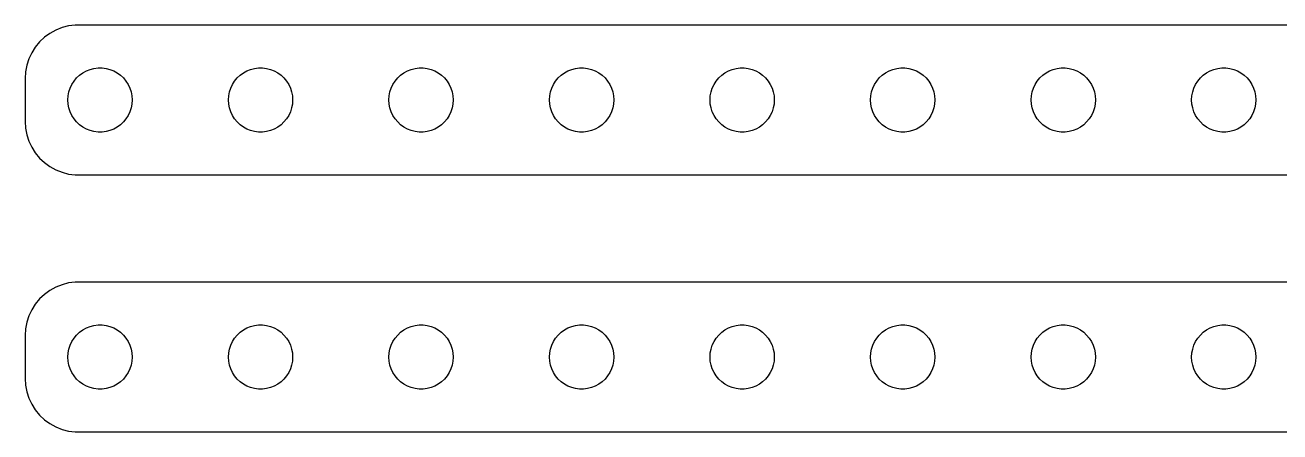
# Model space of a CAD drawing. Header units: metres. Extents: x -224 to 224, y 17 to 55.
# Drawn here: x -224.5 to -107.3, y 17 to 55 of the extents above; entities that cross this region are included whole.
import ezdxf

# ---------------------------------------------------------------- set-up
doc = ezdxf.new("R2010")
doc.units = ezdxf.units.M

msp = doc.modelspace()

# ---------------------------------------------------------------- linework, layer by layer
for p, q in [((-222.179, 54.2216), (-222.687, 53.8526)), ((-221.629, 54.5241), (-222.179, 54.2216)), ((-221.045, 54.7553), (-221.629, 54.5241)), ((-220.437, 54.9114), (-221.045, 54.7553)), ((-219.814, 54.9901), (-220.437, 54.9114)), ((219.814, 54.9901), (-219.814, 54.9901)), ((-223.545, 52.9389), (-223.882, 52.4088)), ((-223.145, 53.4227), (-223.545, 52.9389)), ((-222.687, 53.8526), (-223.145, 53.4227)), ((-224.149, 51.8406), (-224.343, 51.2434)), ((-223.882, 52.4088), (-224.149, 51.8406)), ((-224.461, 50.6267), (-224.5, 50)), ((-224.343, 51.2434), (-224.461, 50.6267)), ((-219.412, 50.3115), (-219.107, 50.533)), ((-219.107, 50.533), (-218.777, 50.7145)), ((-218.777, 50.7145), (-218.427, 50.8532)), ((-218.427, 50.8532), (-218.062, 50.9469)), ((-218.062, 50.9469), (-217.688, 50.9941)), ((-217.688, 50.9941), (-217.312, 50.9941)), ((-217.312, 50.9941), (-216.938, 50.9469)), ((-216.938, 50.9469), (-216.573, 50.8532)), ((-216.573, 50.8532), (-216.223, 50.7145)), ((-216.223, 50.7145), (-215.893, 50.533)), ((-215.893, 50.533), (-215.588, 50.3115)), ((-204.412, 50.3115), (-204.107, 50.533)), ((-204.107, 50.533), (-203.777, 50.7145)), ((-203.777, 50.7145), (-203.427, 50.8532)), ((-203.427, 50.8532), (-203.062, 50.9469)), ((-203.062, 50.9469), (-202.688, 50.9941)), ((-202.688, 50.9941), (-202.312, 50.9941)), ((-202.312, 50.9941), (-201.938, 50.9469)), ((-201.938, 50.9469), (-201.573, 50.8532)), ((-201.573, 50.8532), (-201.223, 50.7145)), ((-201.223, 50.7145), (-200.893, 50.533)), ((-200.893, 50.533), (-200.588, 50.3115)), ((-189.412, 50.3115), (-189.107, 50.533)), ((-189.107, 50.533), (-188.777, 50.7145)), ((-188.777, 50.7145), (-188.427, 50.8532)), ((-188.427, 50.8532), (-188.062, 50.9469)), ((-188.062, 50.9469), (-187.688, 50.9941)), ((-187.688, 50.9941), (-187.312, 50.9941)), ((-187.312, 50.9941), (-186.938, 50.9469)), ((-186.938, 50.9469), (-186.573, 50.8532)), ((-186.573, 50.8532), (-186.223, 50.7145)), ((-186.223, 50.7145), (-185.893, 50.533)), ((-185.893, 50.533), (-185.588, 50.3115)), ((-174.412, 50.3115), (-174.107, 50.533)), ((-174.107, 50.533), (-173.777, 50.7145)), ((-173.777, 50.7145), (-173.427, 50.8532)), ((-173.427, 50.8532), (-173.062, 50.9469)), ((-173.062, 50.9469), (-172.688, 50.9941)), ((-172.688, 50.9941), (-172.312, 50.9941)), ((-172.312, 50.9941), (-171.938, 50.9469)), ((-171.938, 50.9469), (-171.573, 50.8532)), ((-171.573, 50.8532), (-171.223, 50.7145)), ((-171.223, 50.7145), (-170.893, 50.533)), ((-170.893, 50.533), (-170.588, 50.3115)), ((-159.412, 50.3115), (-159.107, 50.533)), ((-159.107, 50.533), (-158.777, 50.7145)), ((-158.777, 50.7145), (-158.427, 50.8532)), ((-158.427, 50.8532), (-158.062, 50.9469)), ((-158.062, 50.9469), (-157.688, 50.9941)), ((-157.688, 50.9941), (-157.312, 50.9941)), ((-157.312, 50.9941), (-156.938, 50.9469)), ((-156.938, 50.9469), (-156.573, 50.8532)), ((-156.573, 50.8532), (-156.223, 50.7145)), ((-156.223, 50.7145), (-155.893, 50.533)), ((-155.893, 50.533), (-155.588, 50.3115)), ((-144.412, 50.3115), (-144.107, 50.533)), ((-144.107, 50.533), (-143.777, 50.7145)), ((-143.777, 50.7145), (-143.427, 50.8532)), ((-143.427, 50.8532), (-143.062, 50.9469)), ((-143.062, 50.9469), (-142.688, 50.9941)), ((-142.688, 50.9941), (-142.312, 50.9941)), ((-142.312, 50.9941), (-141.938, 50.9469)), ((-141.938, 50.9469), (-141.573, 50.8532)), ((-141.573, 50.8532), (-141.223, 50.7145)), ((-141.223, 50.7145), (-140.893, 50.533)), ((-140.893, 50.533), (-140.588, 50.3115)), ((-129.412, 50.3115), (-129.107, 50.533)), ((-129.107, 50.533), (-128.777, 50.7145)), ((-128.777, 50.7145), (-128.427, 50.8532)), ((-128.427, 50.8532), (-128.062, 50.9469)), ((-128.062, 50.9469), (-127.688, 50.9941)), ((-127.688, 50.9941), (-127.312, 50.9941)), ((-127.312, 50.9941), (-126.938, 50.9469)), ((-126.938, 50.9469), (-126.573, 50.8532)), ((-126.573, 50.8532), (-126.223, 50.7145)), ((-126.223, 50.7145), (-125.893, 50.533)), ((-125.893, 50.533), (-125.588, 50.3115)), ((-114.412, 50.3115), (-114.107, 50.533)), ((-114.107, 50.533), (-113.777, 50.7145)), ((-113.777, 50.7145), (-113.427, 50.8532)), ((-113.427, 50.8532), (-113.062, 50.9469)), ((-113.062, 50.9469), (-112.688, 50.9941)), ((-112.688, 50.9941), (-112.312, 50.9941)), ((-112.312, 50.9941), (-111.938, 50.9469)), ((-111.938, 50.9469), (-111.573, 50.8532)), ((-111.573, 50.8532), (-111.223, 50.7145)), ((-111.223, 50.7145), (-110.893, 50.533)), ((-110.893, 50.533), (-110.588, 50.3115)), ((-224.5, 50), (-224.5, 46)), ((-220.289, 49.1044), (-220.129, 49.4453)), ((-220.129, 49.4453), (-219.927, 49.7634)), ((-219.927, 49.7634), (-219.687, 50.0536)), ((-219.687, 50.0536), (-219.412, 50.3115)), ((-215.588, 50.3115), (-215.313, 50.0536)), ((-215.313, 50.0536), (-215.073, 49.7634)), ((-215.073, 49.7634), (-214.871, 49.4453)), ((-214.871, 49.4453), (-214.711, 49.1044)), ((-205.289, 49.1044), (-205.129, 49.4453)), ((-205.129, 49.4453), (-204.927, 49.7634)), ((-204.927, 49.7634), (-204.687, 50.0536)), ((-204.687, 50.0536), (-204.412, 50.3115)), ((-200.588, 50.3115), (-200.313, 50.0536)), ((-200.313, 50.0536), (-200.073, 49.7634)), ((-200.073, 49.7634), (-199.871, 49.4453)), ((-199.871, 49.4453), (-199.711, 49.1044)), ((-190.289, 49.1044), (-190.129, 49.4453)), ((-190.129, 49.4453), (-189.927, 49.7634)), ((-189.927, 49.7634), (-189.687, 50.0536)), ((-189.687, 50.0536), (-189.412, 50.3115)), ((-185.588, 50.3115), (-185.313, 50.0536)), ((-185.313, 50.0536), (-185.073, 49.7634)), ((-185.073, 49.7634), (-184.871, 49.4453)), ((-184.871, 49.4453), (-184.711, 49.1044)), ((-175.289, 49.1044), (-175.129, 49.4453)), ((-175.129, 49.4453), (-174.927, 49.7634)), ((-174.927, 49.7634), (-174.687, 50.0536)), ((-174.687, 50.0536), (-174.412, 50.3115)), ((-170.588, 50.3115), (-170.313, 50.0536)), ((-170.313, 50.0536), (-170.073, 49.7634)), ((-170.073, 49.7634), (-169.871, 49.4453)), ((-169.871, 49.4453), (-169.711, 49.1044)), ((-160.289, 49.1044), (-160.129, 49.4453)), ((-160.129, 49.4453), (-159.927, 49.7634)), ((-159.927, 49.7634), (-159.687, 50.0536)), ((-159.687, 50.0536), (-159.412, 50.3115)), ((-155.588, 50.3115), (-155.313, 50.0536)), ((-155.313, 50.0536), (-155.073, 49.7634)), ((-155.073, 49.7634), (-154.871, 49.4453)), ((-154.871, 49.4453), (-154.711, 49.1044)), ((-145.289, 49.1044), (-145.129, 49.4453)), ((-145.129, 49.4453), (-144.927, 49.7634)), ((-144.927, 49.7634), (-144.687, 50.0536)), ((-144.687, 50.0536), (-144.412, 50.3115)), ((-140.588, 50.3115), (-140.313, 50.0536)), ((-140.313, 50.0536), (-140.073, 49.7634)), ((-140.073, 49.7634), (-139.871, 49.4453)), ((-139.871, 49.4453), (-139.711, 49.1044)), ((-130.289, 49.1044), (-130.129, 49.4453)), ((-130.129, 49.4453), (-129.927, 49.7634)), ((-129.927, 49.7634), (-129.687, 50.0536)), ((-129.687, 50.0536), (-129.412, 50.3115)), ((-125.588, 50.3115), (-125.313, 50.0536)), ((-125.313, 50.0536), (-125.073, 49.7634)), ((-125.073, 49.7634), (-124.871, 49.4453)), ((-124.871, 49.4453), (-124.711, 49.1044)), ((-115.289, 49.1044), (-115.129, 49.4453)), ((-115.129, 49.4453), (-114.927, 49.7634)), ((-114.927, 49.7634), (-114.687, 50.0536)), ((-114.687, 50.0536), (-114.412, 50.3115)), ((-110.588, 50.3115), (-110.313, 50.0536)), ((-110.313, 50.0536), (-110.073, 49.7634)), ((-110.073, 49.7634), (-109.871, 49.4453)), ((-109.871, 49.4453), (-109.711, 49.1044)), ((-220.5, 48), (-220.476, 48.376)), ((-220.476, 48.376), (-220.406, 48.7461)), ((-220.406, 48.7461), (-220.289, 49.1044)), ((-214.711, 49.1044), (-214.594, 48.7461)), ((-214.594, 48.7461), (-214.524, 48.376)), ((-214.524, 48.376), (-214.5, 48)), ((-205.5, 48), (-205.476, 48.376)), ((-205.476, 48.376), (-205.406, 48.7461)), ((-205.406, 48.7461), (-205.289, 49.1044)), ((-199.711, 49.1044), (-199.594, 48.7461)), ((-199.594, 48.7461), (-199.524, 48.376)), ((-199.524, 48.376), (-199.5, 48)), ((-190.5, 48), (-190.476, 48.376)), ((-190.476, 48.376), (-190.406, 48.7461)), ((-190.406, 48.7461), (-190.289, 49.1044)), ((-184.711, 49.1044), (-184.594, 48.7461)), ((-184.594, 48.7461), (-184.524, 48.376)), ((-184.524, 48.376), (-184.5, 48)), ((-175.5, 48), (-175.476, 48.376)), ((-175.476, 48.376), (-175.406, 48.7461)), ((-175.406, 48.7461), (-175.289, 49.1044)), ((-169.711, 49.1044), (-169.594, 48.7461)), ((-169.594, 48.7461), (-169.524, 48.376)), ((-169.524, 48.376), (-169.5, 48)), ((-160.5, 48), (-160.476, 48.376)), ((-160.476, 48.376), (-160.406, 48.7461)), ((-160.406, 48.7461), (-160.289, 49.1044)), ((-154.711, 49.1044), (-154.594, 48.7461)), ((-154.594, 48.7461), (-154.524, 48.376)), ((-154.524, 48.376), (-154.5, 48)), ((-145.5, 48), (-145.476, 48.376)), ((-145.476, 48.376), (-145.406, 48.7461)), ((-145.406, 48.7461), (-145.289, 49.1044)), ((-139.711, 49.1044), (-139.594, 48.7461)), ((-139.594, 48.7461), (-139.524, 48.376)), ((-139.524, 48.376), (-139.5, 48)), ((-130.5, 48), (-130.476, 48.376)), ((-130.476, 48.376), (-130.406, 48.7461)), ((-130.406, 48.7461), (-130.289, 49.1044)), ((-124.711, 49.1044), (-124.594, 48.7461)), ((-124.594, 48.7461), (-124.524, 48.376)), ((-124.524, 48.376), (-124.5, 48)), ((-115.5, 48), (-115.476, 48.376)), ((-115.476, 48.376), (-115.406, 48.7461)), ((-115.406, 48.7461), (-115.289, 49.1044)), ((-109.711, 49.1044), (-109.594, 48.7461)), ((-109.594, 48.7461), (-109.524, 48.376)), ((-109.524, 48.376), (-109.5, 48)), ((-220.476, 47.624), (-220.5, 48)), ((-220.406, 47.2539), (-220.476, 47.624)), ((-220.289, 46.8956), (-220.406, 47.2539)), ((-214.594, 47.2539), (-214.711, 46.8956)), ((-214.524, 47.624), (-214.594, 47.2539)), ((-214.5, 48), (-214.524, 47.624)), ((-205.476, 47.624), (-205.5, 48)), ((-205.406, 47.2539), (-205.476, 47.624)), ((-205.289, 46.8956), (-205.406, 47.2539)), ((-199.594, 47.2539), (-199.711, 46.8956)), ((-199.524, 47.624), (-199.594, 47.2539)), ((-199.5, 48), (-199.524, 47.624)), ((-190.476, 47.624), (-190.5, 48)), ((-190.406, 47.2539), (-190.476, 47.624)), ((-190.289, 46.8956), (-190.406, 47.2539)), ((-184.594, 47.2539), (-184.711, 46.8956)), ((-184.524, 47.624), (-184.594, 47.2539)), ((-184.5, 48), (-184.524, 47.624)), ((-175.476, 47.624), (-175.5, 48)), ((-175.406, 47.2539), (-175.476, 47.624)), ((-175.289, 46.8956), (-175.406, 47.2539)), ((-169.594, 47.2539), (-169.711, 46.8956)), ((-169.524, 47.624), (-169.594, 47.2539)), ((-169.5, 48), (-169.524, 47.624)), ((-160.476, 47.624), (-160.5, 48)), ((-160.406, 47.2539), (-160.476, 47.624)), ((-160.289, 46.8956), (-160.406, 47.2539)), ((-154.594, 47.2539), (-154.711, 46.8956)), ((-154.524, 47.624), (-154.594, 47.2539)), ((-154.5, 48), (-154.524, 47.624)), ((-145.476, 47.624), (-145.5, 48)), ((-145.406, 47.2539), (-145.476, 47.624)), ((-145.289, 46.8956), (-145.406, 47.2539)), ((-139.594, 47.2539), (-139.711, 46.8956)), ((-139.524, 47.624), (-139.594, 47.2539)), ((-139.5, 48), (-139.524, 47.624)), ((-130.476, 47.624), (-130.5, 48)), ((-130.406, 47.2539), (-130.476, 47.624)), ((-130.289, 46.8956), (-130.406, 47.2539)), ((-124.594, 47.2539), (-124.711, 46.8956)), ((-124.524, 47.624), (-124.594, 47.2539)), ((-124.5, 48), (-124.524, 47.624)), ((-115.476, 47.624), (-115.5, 48)), ((-115.406, 47.2539), (-115.476, 47.624)), ((-115.289, 46.8956), (-115.406, 47.2539)), ((-109.594, 47.2539), (-109.711, 46.8956)), ((-109.524, 47.624), (-109.594, 47.2539)), ((-109.5, 48), (-109.524, 47.624)), ((-224.5, 46), (-224.461, 45.3733)), ((-220.129, 46.5547), (-220.289, 46.8956)), ((-219.927, 46.2366), (-220.129, 46.5547)), ((-219.687, 45.9464), (-219.927, 46.2366)), ((-219.412, 45.6885), (-219.687, 45.9464)), ((-215.313, 45.9464), (-215.588, 45.6885)), ((-215.073, 46.2366), (-215.313, 45.9464)), ((-214.871, 46.5547), (-215.073, 46.2366)), ((-214.711, 46.8956), (-214.871, 46.5547)), ((-205.129, 46.5547), (-205.289, 46.8956)), ((-204.927, 46.2366), (-205.129, 46.5547)), ((-204.687, 45.9464), (-204.927, 46.2366)), ((-204.412, 45.6885), (-204.687, 45.9464)), ((-200.313, 45.9464), (-200.588, 45.6885)), ((-200.073, 46.2366), (-200.313, 45.9464)), ((-199.871, 46.5547), (-200.073, 46.2366)), ((-199.711, 46.8956), (-199.871, 46.5547)), ((-190.129, 46.5547), (-190.289, 46.8956)), ((-189.927, 46.2366), (-190.129, 46.5547)), ((-189.687, 45.9464), (-189.927, 46.2366)), ((-189.412, 45.6885), (-189.687, 45.9464)), ((-185.313, 45.9464), (-185.588, 45.6885)), ((-185.073, 46.2366), (-185.313, 45.9464)), ((-184.871, 46.5547), (-185.073, 46.2366)), ((-184.711, 46.8956), (-184.871, 46.5547)), ((-175.129, 46.5547), (-175.289, 46.8956)), ((-174.927, 46.2366), (-175.129, 46.5547)), ((-174.687, 45.9464), (-174.927, 46.2366)), ((-174.412, 45.6885), (-174.687, 45.9464)), ((-170.313, 45.9464), (-170.588, 45.6885)), ((-170.073, 46.2366), (-170.313, 45.9464)), ((-169.871, 46.5547), (-170.073, 46.2366)), ((-169.711, 46.8956), (-169.871, 46.5547)), ((-160.129, 46.5547), (-160.289, 46.8956)), ((-159.927, 46.2366), (-160.129, 46.5547)), ((-159.687, 45.9464), (-159.927, 46.2366)), ((-159.412, 45.6885), (-159.687, 45.9464)), ((-155.313, 45.9464), (-155.588, 45.6885)), ((-155.073, 46.2366), (-155.313, 45.9464)), ((-154.871, 46.5547), (-155.073, 46.2366)), ((-154.711, 46.8956), (-154.871, 46.5547)), ((-145.129, 46.5547), (-145.289, 46.8956)), ((-144.927, 46.2366), (-145.129, 46.5547)), ((-144.687, 45.9464), (-144.927, 46.2366)), ((-144.412, 45.6885), (-144.687, 45.9464)), ((-140.313, 45.9464), (-140.588, 45.6885)), ((-140.073, 46.2366), (-140.313, 45.9464)), ((-139.871, 46.5547), (-140.073, 46.2366)), ((-139.711, 46.8956), (-139.871, 46.5547)), ((-130.129, 46.5547), (-130.289, 46.8956)), ((-129.927, 46.2366), (-130.129, 46.5547)), ((-129.687, 45.9464), (-129.927, 46.2366)), ((-129.412, 45.6885), (-129.687, 45.9464)), ((-125.313, 45.9464), (-125.588, 45.6885)), ((-125.073, 46.2366), (-125.313, 45.9464)), ((-124.871, 46.5547), (-125.073, 46.2366)), ((-124.711, 46.8956), (-124.871, 46.5547)), ((-115.129, 46.5547), (-115.289, 46.8956)), ((-114.927, 46.2366), (-115.129, 46.5547)), ((-114.687, 45.9464), (-114.927, 46.2366)), ((-114.412, 45.6885), (-114.687, 45.9464)), ((-110.313, 45.9464), (-110.588, 45.6885)), ((-110.073, 46.2366), (-110.313, 45.9464)), ((-109.871, 46.5547), (-110.073, 46.2366)), ((-109.711, 46.8956), (-109.871, 46.5547)), ((-224.461, 45.3733), (-224.343, 44.7566)), ((-224.343, 44.7566), (-224.149, 44.1594)), ((-219.107, 45.467), (-219.412, 45.6885)), ((-218.777, 45.2855), (-219.107, 45.467)), ((-218.427, 45.1468), (-218.777, 45.2855)), ((-218.062, 45.0531), (-218.427, 45.1468)), ((-217.688, 45.0059), (-218.062, 45.0531)), ((-217.312, 45.0059), (-217.688, 45.0059)), ((-216.938, 45.0531), (-217.312, 45.0059)), ((-216.573, 45.1468), (-216.938, 45.0531)), ((-216.223, 45.2855), (-216.573, 45.1468)), ((-215.893, 45.467), (-216.223, 45.2855)), ((-215.588, 45.6885), (-215.893, 45.467)), ((-204.107, 45.467), (-204.412, 45.6885)), ((-203.777, 45.2855), (-204.107, 45.467)), ((-203.427, 45.1468), (-203.777, 45.2855)), ((-203.062, 45.0531), (-203.427, 45.1468)), ((-202.688, 45.0059), (-203.062, 45.0531)), ((-202.312, 45.0059), (-202.688, 45.0059)), ((-201.938, 45.0531), (-202.312, 45.0059)), ((-201.573, 45.1468), (-201.938, 45.0531)), ((-201.223, 45.2855), (-201.573, 45.1468)), ((-200.893, 45.467), (-201.223, 45.2855)), ((-200.588, 45.6885), (-200.893, 45.467)), ((-189.107, 45.467), (-189.412, 45.6885)), ((-188.777, 45.2855), (-189.107, 45.467)), ((-188.427, 45.1468), (-188.777, 45.2855)), ((-188.062, 45.0531), (-188.427, 45.1468)), ((-187.688, 45.0059), (-188.062, 45.0531)), ((-187.312, 45.0059), (-187.688, 45.0059)), ((-186.938, 45.0531), (-187.312, 45.0059)), ((-186.573, 45.1468), (-186.938, 45.0531)), ((-186.223, 45.2855), (-186.573, 45.1468)), ((-185.893, 45.467), (-186.223, 45.2855)), ((-185.588, 45.6885), (-185.893, 45.467)), ((-174.107, 45.467), (-174.412, 45.6885)), ((-173.777, 45.2855), (-174.107, 45.467)), ((-173.427, 45.1468), (-173.777, 45.2855)), ((-173.062, 45.0531), (-173.427, 45.1468)), ((-172.688, 45.0059), (-173.062, 45.0531)), ((-172.312, 45.0059), (-172.688, 45.0059)), ((-171.938, 45.0531), (-172.312, 45.0059)), ((-171.573, 45.1468), (-171.938, 45.0531)), ((-171.223, 45.2855), (-171.573, 45.1468)), ((-170.893, 45.467), (-171.223, 45.2855)), ((-170.588, 45.6885), (-170.893, 45.467)), ((-159.107, 45.467), (-159.412, 45.6885)), ((-158.777, 45.2855), (-159.107, 45.467)), ((-158.427, 45.1468), (-158.777, 45.2855)), ((-158.062, 45.0531), (-158.427, 45.1468)), ((-157.688, 45.0059), (-158.062, 45.0531)), ((-157.312, 45.0059), (-157.688, 45.0059)), ((-156.938, 45.0531), (-157.312, 45.0059)), ((-156.573, 45.1468), (-156.938, 45.0531)), ((-156.223, 45.2855), (-156.573, 45.1468)), ((-155.893, 45.467), (-156.223, 45.2855)), ((-155.588, 45.6885), (-155.893, 45.467)), ((-144.107, 45.467), (-144.412, 45.6885)), ((-143.777, 45.2855), (-144.107, 45.467)), ((-143.427, 45.1468), (-143.777, 45.2855)), ((-143.062, 45.0531), (-143.427, 45.1468)), ((-142.688, 45.0059), (-143.062, 45.0531)), ((-142.312, 45.0059), (-142.688, 45.0059)), ((-141.938, 45.0531), (-142.312, 45.0059)), ((-141.573, 45.1468), (-141.938, 45.0531)), ((-141.223, 45.2855), (-141.573, 45.1468)), ((-140.893, 45.467), (-141.223, 45.2855)), ((-140.588, 45.6885), (-140.893, 45.467)), ((-129.107, 45.467), (-129.412, 45.6885)), ((-128.777, 45.2855), (-129.107, 45.467)), ((-128.427, 45.1468), (-128.777, 45.2855)), ((-128.062, 45.0531), (-128.427, 45.1468)), ((-127.688, 45.0059), (-128.062, 45.0531)), ((-127.312, 45.0059), (-127.688, 45.0059)), ((-126.938, 45.0531), (-127.312, 45.0059)), ((-126.573, 45.1468), (-126.938, 45.0531)), ((-126.223, 45.2855), (-126.573, 45.1468)), ((-125.893, 45.467), (-126.223, 45.2855)), ((-125.588, 45.6885), (-125.893, 45.467)), ((-114.107, 45.467), (-114.412, 45.6885)), ((-113.777, 45.2855), (-114.107, 45.467)), ((-113.427, 45.1468), (-113.777, 45.2855)), ((-113.062, 45.0531), (-113.427, 45.1468)), ((-112.688, 45.0059), (-113.062, 45.0531)), ((-112.312, 45.0059), (-112.688, 45.0059)), ((-111.938, 45.0531), (-112.312, 45.0059)), ((-111.573, 45.1468), (-111.938, 45.0531)), ((-111.223, 45.2855), (-111.573, 45.1468)), ((-110.893, 45.467), (-111.223, 45.2855)), ((-110.588, 45.6885), (-110.893, 45.467)), ((-224.149, 44.1594), (-223.882, 43.5912)), ((-223.882, 43.5912), (-223.545, 43.0611)), ((-223.545, 43.0611), (-223.145, 42.5773)), ((-223.145, 42.5773), (-222.687, 42.1474)), ((-222.687, 42.1474), (-222.179, 41.7784)), ((-222.179, 41.7784), (-221.629, 41.4759)), ((-221.629, 41.4759), (-221.045, 41.2447)), ((-221.045, 41.2447), (-220.437, 41.0886)), ((-220.437, 41.0886), (-219.814, 41.0099)), ((-219.814, 41.0099), (219.814, 41.0099)), ((-221.629, 30.5241), (-222.179, 30.2216)), ((-221.045, 30.7553), (-221.629, 30.5241)), ((-220.437, 30.9114), (-221.045, 30.7553)), ((-219.814, 30.9901), (-220.437, 30.9114)), ((219.814, 30.9901), (-219.814, 30.9901)), ((-223.145, 29.4227), (-223.545, 28.9389)), ((-222.687, 29.8526), (-223.145, 29.4227)), ((-222.179, 30.2216), (-222.687, 29.8526)), ((-223.882, 28.4088), (-224.149, 27.8406)), ((-223.545, 28.9389), (-223.882, 28.4088)), ((-224.343, 27.2434), (-224.461, 26.6267)), ((-224.149, 27.8406), (-224.343, 27.2434)), ((-218.062, 26.9469), (-217.688, 26.9941)), ((-217.688, 26.9941), (-217.312, 26.9941)), ((-217.312, 26.9941), (-216.938, 26.9469)), ((-203.062, 26.9469), (-202.688, 26.9941)), ((-202.688, 26.9941), (-202.312, 26.9941)), ((-202.312, 26.9941), (-201.938, 26.9469)), ((-188.062, 26.9469), (-187.688, 26.9941)), ((-187.688, 26.9941), (-187.312, 26.9941)), ((-187.312, 26.9941), (-186.938, 26.9469)), ((-173.062, 26.9469), (-172.688, 26.9941)), ((-172.688, 26.9941), (-172.312, 26.9941)), ((-172.312, 26.9941), (-171.938, 26.9469)), ((-158.062, 26.9469), (-157.688, 26.9941)), ((-157.688, 26.9941), (-157.312, 26.9941)), ((-157.312, 26.9941), (-156.938, 26.9469)), ((-143.062, 26.9469), (-142.688, 26.9941)), ((-142.688, 26.9941), (-142.312, 26.9941)), ((-142.312, 26.9941), (-141.938, 26.9469)), ((-128.062, 26.9469), (-127.688, 26.9941)), ((-127.688, 26.9941), (-127.312, 26.9941)), ((-127.312, 26.9941), (-126.938, 26.9469)), ((-113.062, 26.9469), (-112.688, 26.9941)), ((-112.688, 26.9941), (-112.312, 26.9941)), ((-112.312, 26.9941), (-111.938, 26.9469)), ((-224.461, 26.6267), (-224.5, 26)), ((-224.5, 26), (-224.5, 22)), ((-219.927, 25.7634), (-219.687, 26.0536)), ((-219.687, 26.0536), (-219.412, 26.3115)), ((-219.412, 26.3115), (-219.107, 26.533)), ((-219.107, 26.533), (-218.777, 26.7145)), ((-218.777, 26.7145), (-218.427, 26.8532)), ((-218.427, 26.8532), (-218.062, 26.9469)), ((-216.938, 26.9469), (-216.573, 26.8532)), ((-216.573, 26.8532), (-216.223, 26.7145)), ((-216.223, 26.7145), (-215.893, 26.533)), ((-215.893, 26.533), (-215.588, 26.3115)), ((-215.588, 26.3115), (-215.313, 26.0536)), ((-215.313, 26.0536), (-215.073, 25.7634)), ((-204.927, 25.7634), (-204.687, 26.0536)), ((-204.687, 26.0536), (-204.412, 26.3115)), ((-204.412, 26.3115), (-204.107, 26.533)), ((-204.107, 26.533), (-203.777, 26.7145)), ((-203.777, 26.7145), (-203.427, 26.8532)), ((-203.427, 26.8532), (-203.062, 26.9469)), ((-201.938, 26.9469), (-201.573, 26.8532)), ((-201.573, 26.8532), (-201.223, 26.7145)), ((-201.223, 26.7145), (-200.893, 26.533)), ((-200.893, 26.533), (-200.588, 26.3115)), ((-200.588, 26.3115), (-200.313, 26.0536)), ((-200.313, 26.0536), (-200.073, 25.7634)), ((-189.927, 25.7634), (-189.687, 26.0536)), ((-189.687, 26.0536), (-189.412, 26.3115)), ((-189.412, 26.3115), (-189.107, 26.533)), ((-189.107, 26.533), (-188.777, 26.7145)), ((-188.777, 26.7145), (-188.427, 26.8532)), ((-188.427, 26.8532), (-188.062, 26.9469)), ((-186.938, 26.9469), (-186.573, 26.8532)), ((-186.573, 26.8532), (-186.223, 26.7145)), ((-186.223, 26.7145), (-185.893, 26.533)), ((-185.893, 26.533), (-185.588, 26.3115)), ((-185.588, 26.3115), (-185.313, 26.0536)), ((-185.313, 26.0536), (-185.073, 25.7634)), ((-174.927, 25.7634), (-174.687, 26.0536)), ((-174.687, 26.0536), (-174.412, 26.3115)), ((-174.412, 26.3115), (-174.107, 26.533)), ((-174.107, 26.533), (-173.777, 26.7145)), ((-173.777, 26.7145), (-173.427, 26.8532)), ((-173.427, 26.8532), (-173.062, 26.9469)), ((-171.938, 26.9469), (-171.573, 26.8532)), ((-171.573, 26.8532), (-171.223, 26.7145)), ((-171.223, 26.7145), (-170.893, 26.533)), ((-170.893, 26.533), (-170.588, 26.3115)), ((-170.588, 26.3115), (-170.313, 26.0536)), ((-170.313, 26.0536), (-170.073, 25.7634)), ((-159.927, 25.7634), (-159.687, 26.0536)), ((-159.687, 26.0536), (-159.412, 26.3115)), ((-159.412, 26.3115), (-159.107, 26.533)), ((-159.107, 26.533), (-158.777, 26.7145)), ((-158.777, 26.7145), (-158.427, 26.8532)), ((-158.427, 26.8532), (-158.062, 26.9469)), ((-156.938, 26.9469), (-156.573, 26.8532)), ((-156.573, 26.8532), (-156.223, 26.7145)), ((-156.223, 26.7145), (-155.893, 26.533)), ((-155.893, 26.533), (-155.588, 26.3115)), ((-155.588, 26.3115), (-155.313, 26.0536)), ((-155.313, 26.0536), (-155.073, 25.7634)), ((-144.927, 25.7634), (-144.687, 26.0536)), ((-144.687, 26.0536), (-144.412, 26.3115)), ((-144.412, 26.3115), (-144.107, 26.533)), ((-144.107, 26.533), (-143.777, 26.7145)), ((-143.777, 26.7145), (-143.427, 26.8532)), ((-143.427, 26.8532), (-143.062, 26.9469)), ((-141.938, 26.9469), (-141.573, 26.8532)), ((-141.573, 26.8532), (-141.223, 26.7145)), ((-141.223, 26.7145), (-140.893, 26.533)), ((-140.893, 26.533), (-140.588, 26.3115)), ((-140.588, 26.3115), (-140.313, 26.0536)), ((-140.313, 26.0536), (-140.073, 25.7634)), ((-129.927, 25.7634), (-129.687, 26.0536)), ((-129.687, 26.0536), (-129.412, 26.3115)), ((-129.412, 26.3115), (-129.107, 26.533)), ((-129.107, 26.533), (-128.777, 26.7145)), ((-128.777, 26.7145), (-128.427, 26.8532)), ((-128.427, 26.8532), (-128.062, 26.9469)), ((-126.938, 26.9469), (-126.573, 26.8532)), ((-126.573, 26.8532), (-126.223, 26.7145)), ((-126.223, 26.7145), (-125.893, 26.533)), ((-125.893, 26.533), (-125.588, 26.3115)), ((-125.588, 26.3115), (-125.313, 26.0536)), ((-125.313, 26.0536), (-125.073, 25.7634)), ((-114.927, 25.7634), (-114.687, 26.0536)), ((-114.687, 26.0536), (-114.412, 26.3115)), ((-114.412, 26.3115), (-114.107, 26.533)), ((-114.107, 26.533), (-113.777, 26.7145)), ((-113.777, 26.7145), (-113.427, 26.8532)), ((-113.427, 26.8532), (-113.062, 26.9469)), ((-111.938, 26.9469), (-111.573, 26.8532)), ((-111.573, 26.8532), (-111.223, 26.7145)), ((-111.223, 26.7145), (-110.893, 26.533)), ((-110.893, 26.533), (-110.588, 26.3115)), ((-110.588, 26.3115), (-110.313, 26.0536)), ((-110.313, 26.0536), (-110.073, 25.7634)), ((-220.476, 24.376), (-220.406, 24.7461)), ((-220.406, 24.7461), (-220.289, 25.1044)), ((-220.289, 25.1044), (-220.129, 25.4453)), ((-220.129, 25.4453), (-219.927, 25.7634)), ((-215.073, 25.7634), (-214.871, 25.4453)), ((-214.871, 25.4453), (-214.711, 25.1044)), ((-214.711, 25.1044), (-214.594, 24.7461)), ((-214.594, 24.7461), (-214.524, 24.376)), ((-205.476, 24.376), (-205.406, 24.7461)), ((-205.406, 24.7461), (-205.289, 25.1044)), ((-205.289, 25.1044), (-205.129, 25.4453)), ((-205.129, 25.4453), (-204.927, 25.7634)), ((-200.073, 25.7634), (-199.871, 25.4453)), ((-199.871, 25.4453), (-199.711, 25.1044)), ((-199.711, 25.1044), (-199.594, 24.7461)), ((-199.594, 24.7461), (-199.524, 24.376)), ((-190.476, 24.376), (-190.406, 24.7461)), ((-190.406, 24.7461), (-190.289, 25.1044)), ((-190.289, 25.1044), (-190.129, 25.4453)), ((-190.129, 25.4453), (-189.927, 25.7634)), ((-185.073, 25.7634), (-184.871, 25.4453)), ((-184.871, 25.4453), (-184.711, 25.1044)), ((-184.711, 25.1044), (-184.594, 24.7461)), ((-184.594, 24.7461), (-184.524, 24.376)), ((-175.476, 24.376), (-175.406, 24.7461)), ((-175.406, 24.7461), (-175.289, 25.1044)), ((-175.289, 25.1044), (-175.129, 25.4453)), ((-175.129, 25.4453), (-174.927, 25.7634)), ((-170.073, 25.7634), (-169.871, 25.4453)), ((-169.871, 25.4453), (-169.711, 25.1044)), ((-169.711, 25.1044), (-169.594, 24.7461)), ((-169.594, 24.7461), (-169.524, 24.376)), ((-160.476, 24.376), (-160.406, 24.7461)), ((-160.406, 24.7461), (-160.289, 25.1044)), ((-160.289, 25.1044), (-160.129, 25.4453)), ((-160.129, 25.4453), (-159.927, 25.7634)), ((-155.073, 25.7634), (-154.871, 25.4453)), ((-154.871, 25.4453), (-154.711, 25.1044)), ((-154.711, 25.1044), (-154.594, 24.7461)), ((-154.594, 24.7461), (-154.524, 24.376)), ((-145.476, 24.376), (-145.406, 24.7461)), ((-145.406, 24.7461), (-145.289, 25.1044)), ((-145.289, 25.1044), (-145.129, 25.4453)), ((-145.129, 25.4453), (-144.927, 25.7634)), ((-140.073, 25.7634), (-139.871, 25.4453)), ((-139.871, 25.4453), (-139.711, 25.1044)), ((-139.711, 25.1044), (-139.594, 24.7461)), ((-139.594, 24.7461), (-139.524, 24.376)), ((-130.476, 24.376), (-130.406, 24.7461)), ((-130.406, 24.7461), (-130.289, 25.1044)), ((-130.289, 25.1044), (-130.129, 25.4453)), ((-130.129, 25.4453), (-129.927, 25.7634)), ((-125.073, 25.7634), (-124.871, 25.4453)), ((-124.871, 25.4453), (-124.711, 25.1044)), ((-124.711, 25.1044), (-124.594, 24.7461)), ((-124.594, 24.7461), (-124.524, 24.376)), ((-115.476, 24.376), (-115.406, 24.7461)), ((-115.406, 24.7461), (-115.289, 25.1044)), ((-115.289, 25.1044), (-115.129, 25.4453)), ((-115.129, 25.4453), (-114.927, 25.7634)), ((-110.073, 25.7634), (-109.871, 25.4453)), ((-109.871, 25.4453), (-109.711, 25.1044)), ((-109.711, 25.1044), (-109.594, 24.7461)), ((-109.594, 24.7461), (-109.524, 24.376)), ((-220.5, 24), (-220.476, 24.376)), ((-220.476, 23.624), (-220.5, 24)), ((-220.406, 23.2539), (-220.476, 23.624)), ((-214.524, 23.624), (-214.594, 23.2539)), ((-214.524, 24.376), (-214.5, 24)), ((-214.5, 24), (-214.524, 23.624)), ((-205.5, 24), (-205.476, 24.376)), ((-205.476, 23.624), (-205.5, 24)), ((-205.406, 23.2539), (-205.476, 23.624)), ((-199.524, 23.624), (-199.594, 23.2539)), ((-199.524, 24.376), (-199.5, 24)), ((-199.5, 24), (-199.524, 23.624)), ((-190.5, 24), (-190.476, 24.376)), ((-190.476, 23.624), (-190.5, 24)), ((-190.406, 23.2539), (-190.476, 23.624)), ((-184.524, 23.624), (-184.594, 23.2539)), ((-184.524, 24.376), (-184.5, 24)), ((-184.5, 24), (-184.524, 23.624)), ((-175.5, 24), (-175.476, 24.376)), ((-175.476, 23.624), (-175.5, 24)), ((-175.406, 23.2539), (-175.476, 23.624)), ((-169.524, 23.624), (-169.594, 23.2539)), ((-169.524, 24.376), (-169.5, 24)), ((-169.5, 24), (-169.524, 23.624)), ((-160.5, 24), (-160.476, 24.376)), ((-160.476, 23.624), (-160.5, 24)), ((-160.406, 23.2539), (-160.476, 23.624)), ((-154.524, 23.624), (-154.594, 23.2539)), ((-154.524, 24.376), (-154.5, 24)), ((-154.5, 24), (-154.524, 23.624)), ((-145.5, 24), (-145.476, 24.376)), ((-145.476, 23.624), (-145.5, 24)), ((-145.406, 23.2539), (-145.476, 23.624)), ((-139.524, 23.624), (-139.594, 23.2539)), ((-139.524, 24.376), (-139.5, 24)), ((-139.5, 24), (-139.524, 23.624)), ((-130.5, 24), (-130.476, 24.376)), ((-130.476, 23.624), (-130.5, 24)), ((-130.406, 23.2539), (-130.476, 23.624)), ((-124.524, 23.624), (-124.594, 23.2539)), ((-124.524, 24.376), (-124.5, 24)), ((-124.5, 24), (-124.524, 23.624)), ((-115.5, 24), (-115.476, 24.376)), ((-115.476, 23.624), (-115.5, 24)), ((-115.406, 23.2539), (-115.476, 23.624)), ((-109.524, 23.624), (-109.594, 23.2539)), ((-109.524, 24.376), (-109.5, 24)), ((-109.5, 24), (-109.524, 23.624)), ((-220.289, 22.8956), (-220.406, 23.2539)), ((-220.129, 22.5547), (-220.289, 22.8956)), ((-219.927, 22.2366), (-220.129, 22.5547)), ((-214.871, 22.5547), (-215.073, 22.2366)), ((-214.711, 22.8956), (-214.871, 22.5547)), ((-214.594, 23.2539), (-214.711, 22.8956)), ((-205.289, 22.8956), (-205.406, 23.2539)), ((-205.129, 22.5547), (-205.289, 22.8956)), ((-204.927, 22.2366), (-205.129, 22.5547)), ((-199.871, 22.5547), (-200.073, 22.2366)), ((-199.711, 22.8956), (-199.871, 22.5547)), ((-199.594, 23.2539), (-199.711, 22.8956)), ((-190.289, 22.8956), (-190.406, 23.2539)), ((-190.129, 22.5547), (-190.289, 22.8956)), ((-189.927, 22.2366), (-190.129, 22.5547)), ((-184.871, 22.5547), (-185.073, 22.2366)), ((-184.711, 22.8956), (-184.871, 22.5547)), ((-184.594, 23.2539), (-184.711, 22.8956)), ((-175.289, 22.8956), (-175.406, 23.2539)), ((-175.129, 22.5547), (-175.289, 22.8956)), ((-174.927, 22.2366), (-175.129, 22.5547)), ((-169.871, 22.5547), (-170.073, 22.2366)), ((-169.711, 22.8956), (-169.871, 22.5547)), ((-169.594, 23.2539), (-169.711, 22.8956)), ((-160.289, 22.8956), (-160.406, 23.2539)), ((-160.129, 22.5547), (-160.289, 22.8956)), ((-159.927, 22.2366), (-160.129, 22.5547)), ((-154.871, 22.5547), (-155.073, 22.2366)), ((-154.711, 22.8956), (-154.871, 22.5547)), ((-154.594, 23.2539), (-154.711, 22.8956)), ((-145.289, 22.8956), (-145.406, 23.2539)), ((-145.129, 22.5547), (-145.289, 22.8956)), ((-144.927, 22.2366), (-145.129, 22.5547)), ((-139.871, 22.5547), (-140.073, 22.2366)), ((-139.711, 22.8956), (-139.871, 22.5547)), ((-139.594, 23.2539), (-139.711, 22.8956)), ((-130.289, 22.8956), (-130.406, 23.2539)), ((-130.129, 22.5547), (-130.289, 22.8956)), ((-129.927, 22.2366), (-130.129, 22.5547)), ((-124.871, 22.5547), (-125.073, 22.2366)), ((-124.711, 22.8956), (-124.871, 22.5547)), ((-124.594, 23.2539), (-124.711, 22.8956)), ((-115.289, 22.8956), (-115.406, 23.2539)), ((-115.129, 22.5547), (-115.289, 22.8956)), ((-114.927, 22.2366), (-115.129, 22.5547)), ((-109.871, 22.5547), (-110.073, 22.2366)), ((-109.711, 22.8956), (-109.871, 22.5547)), ((-109.594, 23.2539), (-109.711, 22.8956)), ((-224.5, 22), (-224.461, 21.3733)), ((-224.461, 21.3733), (-224.343, 20.7566)), ((-219.687, 21.9464), (-219.927, 22.2366)), ((-219.412, 21.6885), (-219.687, 21.9464)), ((-219.107, 21.467), (-219.412, 21.6885)), ((-218.777, 21.2855), (-219.107, 21.467)), ((-218.427, 21.1468), (-218.777, 21.2855)), ((-218.062, 21.0531), (-218.427, 21.1468)), ((-216.573, 21.1468), (-216.938, 21.0531)), ((-216.223, 21.2855), (-216.573, 21.1468)), ((-215.893, 21.467), (-216.223, 21.2855)), ((-215.588, 21.6885), (-215.893, 21.467)), ((-215.313, 21.9464), (-215.588, 21.6885)), ((-215.073, 22.2366), (-215.313, 21.9464)), ((-204.687, 21.9464), (-204.927, 22.2366)), ((-204.412, 21.6885), (-204.687, 21.9464)), ((-204.107, 21.467), (-204.412, 21.6885)), ((-203.777, 21.2855), (-204.107, 21.467)), ((-203.427, 21.1468), (-203.777, 21.2855)), ((-203.062, 21.0531), (-203.427, 21.1468)), ((-201.573, 21.1468), (-201.938, 21.0531)), ((-201.223, 21.2855), (-201.573, 21.1468)), ((-200.893, 21.467), (-201.223, 21.2855)), ((-200.588, 21.6885), (-200.893, 21.467)), ((-200.313, 21.9464), (-200.588, 21.6885)), ((-200.073, 22.2366), (-200.313, 21.9464)), ((-189.687, 21.9464), (-189.927, 22.2366)), ((-189.412, 21.6885), (-189.687, 21.9464)), ((-189.107, 21.467), (-189.412, 21.6885)), ((-188.777, 21.2855), (-189.107, 21.467)), ((-188.427, 21.1468), (-188.777, 21.2855)), ((-188.062, 21.0531), (-188.427, 21.1468)), ((-186.573, 21.1468), (-186.938, 21.0531)), ((-186.223, 21.2855), (-186.573, 21.1468)), ((-185.893, 21.467), (-186.223, 21.2855)), ((-185.588, 21.6885), (-185.893, 21.467)), ((-185.313, 21.9464), (-185.588, 21.6885)), ((-185.073, 22.2366), (-185.313, 21.9464)), ((-174.687, 21.9464), (-174.927, 22.2366)), ((-174.412, 21.6885), (-174.687, 21.9464)), ((-174.107, 21.467), (-174.412, 21.6885)), ((-173.777, 21.2855), (-174.107, 21.467)), ((-173.427, 21.1468), (-173.777, 21.2855)), ((-173.062, 21.0531), (-173.427, 21.1468)), ((-171.573, 21.1468), (-171.938, 21.0531)), ((-171.223, 21.2855), (-171.573, 21.1468)), ((-170.893, 21.467), (-171.223, 21.2855)), ((-170.588, 21.6885), (-170.893, 21.467)), ((-170.313, 21.9464), (-170.588, 21.6885)), ((-170.073, 22.2366), (-170.313, 21.9464)), ((-159.687, 21.9464), (-159.927, 22.2366)), ((-159.412, 21.6885), (-159.687, 21.9464)), ((-159.107, 21.467), (-159.412, 21.6885)), ((-158.777, 21.2855), (-159.107, 21.467)), ((-158.427, 21.1468), (-158.777, 21.2855)), ((-158.062, 21.0531), (-158.427, 21.1468)), ((-156.573, 21.1468), (-156.938, 21.0531)), ((-156.223, 21.2855), (-156.573, 21.1468)), ((-155.893, 21.467), (-156.223, 21.2855)), ((-155.588, 21.6885), (-155.893, 21.467)), ((-155.313, 21.9464), (-155.588, 21.6885)), ((-155.073, 22.2366), (-155.313, 21.9464)), ((-144.687, 21.9464), (-144.927, 22.2366)), ((-144.412, 21.6885), (-144.687, 21.9464)), ((-144.107, 21.467), (-144.412, 21.6885)), ((-143.777, 21.2855), (-144.107, 21.467)), ((-143.427, 21.1468), (-143.777, 21.2855)), ((-143.062, 21.0531), (-143.427, 21.1468)), ((-141.573, 21.1468), (-141.938, 21.0531)), ((-141.223, 21.2855), (-141.573, 21.1468)), ((-140.893, 21.467), (-141.223, 21.2855)), ((-140.588, 21.6885), (-140.893, 21.467)), ((-140.313, 21.9464), (-140.588, 21.6885)), ((-140.073, 22.2366), (-140.313, 21.9464)), ((-129.687, 21.9464), (-129.927, 22.2366)), ((-129.412, 21.6885), (-129.687, 21.9464)), ((-129.107, 21.467), (-129.412, 21.6885)), ((-128.777, 21.2855), (-129.107, 21.467)), ((-128.427, 21.1468), (-128.777, 21.2855)), ((-128.062, 21.0531), (-128.427, 21.1468)), ((-126.573, 21.1468), (-126.938, 21.0531)), ((-126.223, 21.2855), (-126.573, 21.1468)), ((-125.893, 21.467), (-126.223, 21.2855)), ((-125.588, 21.6885), (-125.893, 21.467)), ((-125.313, 21.9464), (-125.588, 21.6885)), ((-125.073, 22.2366), (-125.313, 21.9464)), ((-114.687, 21.9464), (-114.927, 22.2366)), ((-114.412, 21.6885), (-114.687, 21.9464)), ((-114.107, 21.467), (-114.412, 21.6885)), ((-113.777, 21.2855), (-114.107, 21.467)), ((-113.427, 21.1468), (-113.777, 21.2855)), ((-113.062, 21.0531), (-113.427, 21.1468)), ((-111.573, 21.1468), (-111.938, 21.0531)), ((-111.223, 21.2855), (-111.573, 21.1468)), ((-110.893, 21.467), (-111.223, 21.2855)), ((-110.588, 21.6885), (-110.893, 21.467)), ((-110.313, 21.9464), (-110.588, 21.6885)), ((-110.073, 22.2366), (-110.313, 21.9464)), ((-224.343, 20.7566), (-224.149, 20.1594)), ((-224.149, 20.1594), (-223.882, 19.5912)), ((-217.688, 21.0059), (-218.062, 21.0531)), ((-217.312, 21.0059), (-217.688, 21.0059)), ((-216.938, 21.0531), (-217.312, 21.0059)), ((-202.688, 21.0059), (-203.062, 21.0531)), ((-202.312, 21.0059), (-202.688, 21.0059)), ((-201.938, 21.0531), (-202.312, 21.0059)), ((-187.688, 21.0059), (-188.062, 21.0531)), ((-187.312, 21.0059), (-187.688, 21.0059)), ((-186.938, 21.0531), (-187.312, 21.0059)), ((-172.688, 21.0059), (-173.062, 21.0531)), ((-172.312, 21.0059), (-172.688, 21.0059)), ((-171.938, 21.0531), (-172.312, 21.0059)), ((-157.688, 21.0059), (-158.062, 21.0531)), ((-157.312, 21.0059), (-157.688, 21.0059)), ((-156.938, 21.0531), (-157.312, 21.0059)), ((-142.688, 21.0059), (-143.062, 21.0531)), ((-142.312, 21.0059), (-142.688, 21.0059)), ((-141.938, 21.0531), (-142.312, 21.0059)), ((-127.688, 21.0059), (-128.062, 21.0531)), ((-127.312, 21.0059), (-127.688, 21.0059)), ((-126.938, 21.0531), (-127.312, 21.0059)), ((-112.688, 21.0059), (-113.062, 21.0531)), ((-112.312, 21.0059), (-112.688, 21.0059)), ((-111.938, 21.0531), (-112.312, 21.0059)), ((-223.882, 19.5912), (-223.545, 19.0611)), ((-223.545, 19.0611), (-223.145, 18.5773)), ((-223.145, 18.5773), (-222.687, 18.1474)), ((-222.687, 18.1474), (-222.179, 17.7784)), ((-222.179, 17.7784), (-221.629, 17.4759)), ((-221.629, 17.4759), (-221.045, 17.2447)), ((-221.045, 17.2447), (-220.437, 17.0886)), ((-220.437, 17.0886), (-219.814, 17.0099)), ((-219.814, 17.0099), (219.814, 17.0099))]:
    msp.add_line(p, q)

doc.saveas('drawing.dxf')
